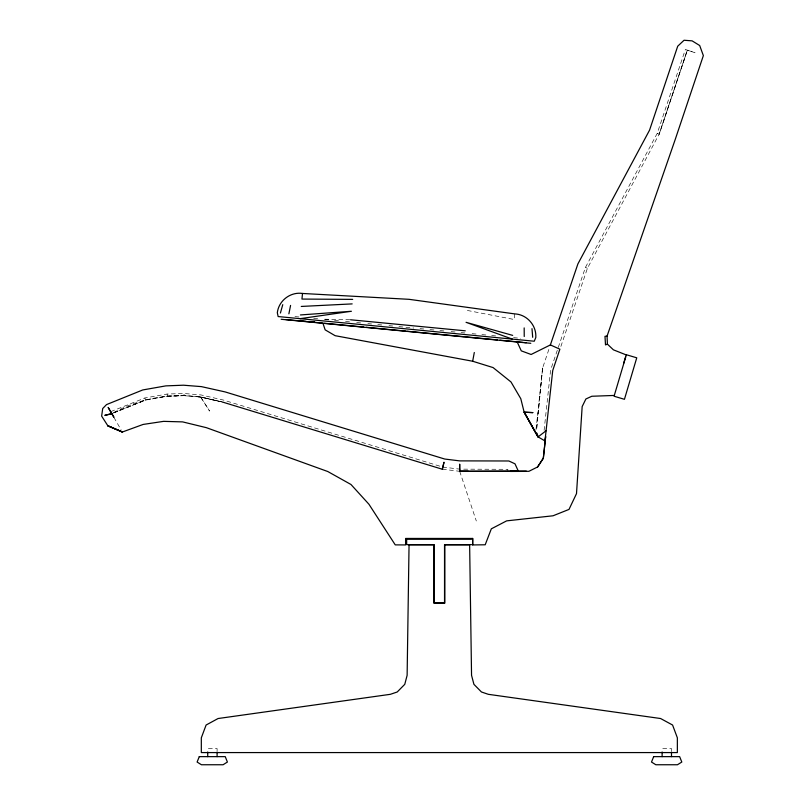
<?xml version="1.0" encoding="UTF-8"?>
<svg xmlns="http://www.w3.org/2000/svg" width="805" height="805" viewBox="0 0 805 805"><rect width="100%" height="100%" fill="white"/><g stroke="black" fill="none" stroke-linecap="round" stroke-linejoin="round"><path stroke-width="0.6" stroke-dasharray="4.03 3.02" d="M507.824 471.468L507.834 469.305L459.796 469.144L442.79 467.071L223.377 400.055L200.998 394.933L184.053 393.504L167.108 394.037L144.88 397.982L110.909 411.556M167.359 396.251L184.003 395.668L184.053 393.504L184.003 395.668L200.666 397.076L222.864 402.138L200.666 397.016L209.602 411.083L200.666 397.076L200.998 394.933M514.747 313.9L514.204 319.505L467.041 310.398M535.989 429.669L542.64 367.945L549.211 348.384M544.1 430.383L550.61 369.978L585.436 267.421L657.232 133.348L685.367 49.467L695.067 52.768L687.359 50.131L659.164 134.183L587.429 268.286L560.401 347.881M659.164 134.183L687.359 50.131L659.225 134.204L657.232 133.348M114.058 412.683L145.453 400.015M184.003 395.668L167.329 396.201L145.474 400.075L111.734 413.619L145.474 400.075L167.329 396.201L183.993 395.607L200.666 397.076L222.824 402.148L200.666 397.016M324.687 319.203L350.537 319.766M294.942 316.586L299.168 316.999M313.698 318.398L319.847 318.991M324.717 319.454L329.648 319.937M334.518 320.4L340.686 320.994M345.536 321.467L350.497 321.94M356.655 322.533L361.666 323.016M367.835 323.61L371.598 323.972M377.776 324.566L382.767 325.049M388.956 325.643L392.699 326.005M398.898 326.599L413.82 328.038M420.019 328.631L423.792 328.993M429.961 329.587L435.002 330.08M439.902 330.553L444.974 331.036M451.092 331.63L456.183 332.113M461.034 332.586L464.908 332.958M472.102 333.652L477.003 334.125M481.893 334.588L487.438 335.122M491.674 335.534L497.45 336.088M513.53 337.637L520.644 338.321M442.388 469.194L459.665 471.307M585.436 267.421L587.429 268.286M113.897 417.372L121.223 430.051M459.695 471.297L476.329 521.026M144.88 397.982L145.474 400.075M167.108 394.037L167.329 396.201M671.491 750.844L671.491 748.519L662.123 748.519L662.123 750.844M217.098 750.844L217.098 748.519L207.73 748.519L207.73 750.844M113.918 412.422A140.644 140.644 0 0 1 200.666 397.076M542.57 367.925L536.563 429.659L542.64 367.945"/><path stroke-width="1.21" d="M613.792 395.456L591.806 396.261L585.899 398.978L582.166 406.575L576.501 493.636L569.004 509.414L553.045 515.784L506.657 520.865L491.332 528.825L485.194 544.784L472.676 544.935L472.676 538.444L405.599 538.444L405.599 544.935L395.245 544.874L368.921 504.222L350.97 484.489L327.786 471.529L206.392 427.676L182.624 421.89L163.586 421.357L143.109 424.446L122.36 432.013L107.81 425.724L101.641 416.115L102.708 408.527L106.532 404.593L142.757 389.952L165.86 385.877L183.47 385.203L201.401 386.621L225.159 391.924L444.732 459.041L459.675 460.883L508.861 460.983L514.989 463.811L518.299 471.106L459.665 471.307L459.675 464.153L459.695 471.358L528.905 471.307L537.559 466.981L543.325 458.297L545.649 436.632L543.325 458.297M302.499 293.463C290.444 291.641 278.741 300.627 277.323 312.722L278.148 316.556L534.248 341.219L535.788 337.607C536.694 325.462 526.923 314.413 514.747 313.9L409.041 299.319L302.499 293.463L301.956 299.068L352.691 299.38M322.845 322.986L325.15 329.849L335.122 335.685L472.666 361.234L493.083 367.583L511.004 381.973L520.805 398.727L524.146 412.19L538.102 436.904L544.955 440.929L552.743 370.451L559.888 349.189L550.379 344.932L531.109 354.482L521.278 350.849L516.951 341.461M472.676 361.204L474.296 352.499M288.874 313.829L290.575 305.417M442.337 469.194L443.998 462.221L442.368 469.255L222.824 402.148M280.422 313.014L282.756 304.662M623.613 363.397L625.586 356.897M550.379 344.932L577.899 263.909L649.565 130.128L677.719 46.197L684.039 40.25L692.109 40.854L699.686 45.523L703.359 55.605L675.154 139.678L607.061 336.098L607.403 344.127L613.4 349.823L626.189 354.904M537.589 467.031L543.294 458.246M546.253 430.615L538.042 436.954L524.176 412.19L532.799 412.613L524.176 412.19L538.042 436.954L537.046 433.281M607.423 344.117L605.501 344.902L604.988 336.329L607.061 336.098M459.665 471.307L468.339 471.328M300.074 318.669L351.403 311.273L300.426 314.946M301.251 306.443L352.167 303.898M510.279 471.307L515.029 471.197M510.31 471.448L526.45 471.378M510.38 471.358L526.46 471.358M471.579 539.229L406.666 539.229L406.666 544.633L434.147 544.633L434.147 602.844L444.531 602.844L444.531 544.633L471.579 544.633M299.842 321.074L305.981 321.366M310.891 321.598L314.574 321.779M350.557 319.776L465.28 330.815M285.725 319.535L321.909 323.016M324.365 323.258L363.749 327.051M366.235 327.293L405.982 331.117M407.229 331.237L464.485 336.752M465.713 336.862L497.45 339.921M499.895 340.163L523.31 342.417M524.337 342.517L526.239 342.699M281.136 319.273L530.797 343.312M512.674 335.383L466.055 322.312L512.322 339.106M531.994 328.661L532.689 337.305M524.176 327.907L524.236 336.5M671.491 752.001L671.491 756.64M662.123 752.001L662.123 756.64M472.676 538.444L472.676 544.935M217.098 752.001L217.098 756.64M207.73 752.001L207.73 756.64M409.051 544.854L407.129 675.315L404.764 684.341L397.217 691.988L390.365 694.313L218.085 718.523L206.1 725.033L201.32 737.813L201.32 752.574L677.357 752.574L677.357 737.813L672.577 725.033L660.593 718.523L488.313 694.313L481.46 691.988L473.924 684.341L471.549 675.315L469.637 544.854L444.752 544.854L444.752 603.277L433.935 603.277L433.935 544.854L409.051 544.854M626.381 354.743L614.064 396.231L624.438 399.31L636.755 357.812L626.381 354.743M199.278 756.64L197.104 762.043L201.441 764.75L223.076 764.75L227.402 762.043L225.239 756.64L199.278 756.64M653.67 756.64L651.507 762.043L655.834 764.75L677.468 764.75L681.805 762.043L679.641 756.64L653.67 756.64M111.825 413.659L104.811 415.35L111.825 413.71L113.938 417.322L108.162 407.431L111.764 413.679M122.34 431.983L107.759 425.785L122.34 431.983"/></g></svg>
